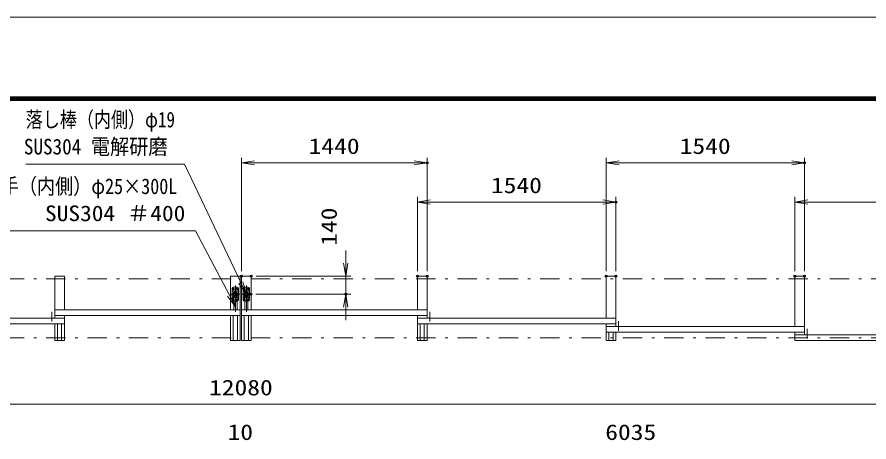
# Model space of a CAD drawing. Units: millimetres at full size. Extents: x -11880 to 11880, y -8399 to 8401.
# Drawn here: x -486 to 6126, y 5102 to 8401 of the extents above; entities that cross this region are included whole.
import ezdxf
from ezdxf.enums import TextEntityAlignment as Align

# ---------------------------------------------------------------- set-up
doc = ezdxf.new("R2010")
doc.units = ezdxf.units.MM
doc.header["$LTSCALE"] = 30
doc.header["$PDMODE"] = 32
doc.header["$PDSIZE"] = 15
for name, pattern in [('USER1', [10.7, 5, -2.5, 0.7, -2.5]), ('USER2', [2.7, 2, -0.7]), ('USER4', [9, 6, -0.75, 1.5, -0.75])]:
    doc.linetypes.add(name, pattern=pattern)
for name, color, linetype, lineweight in [('0-0_D-TTL', 7, 'Continuous', 18), ('0-1_軸線', 6, 'USER1', 18), ('0-3_外形線', 7, 'Continuous', 18), ('0-4_隠れ線', 4, 'USER2', 18), ('0-5_0', 7, 'Continuous', 18), ('0-9_寸法線', 3, 'Continuous', 18)]:
    doc.layers.add(name, color=color, linetype=linetype, lineweight=lineweight)
doc.layers.add('0-A_DEFPOINTS', color=7, linetype='Continuous')
doc.styles.add('ＭＳ ゴシック', font='')
doc.styles.get('ＭＳ ゴシック').set_extended_font_data('MS Gothic')

# ---------------------------------------------------------------- blocks, each defined once
blk = doc.blocks.new('PROFSP00FOS256')
at = {"layer": '0-1_軸線'}
for p, q in [((-243.2, 0), (243.2, 0)), ((0, 243.2), (0, -243.2))]:
    blk.add_line(p, q, dxfattribs=at)
at = {"layer": '0-3_外形線'}
blk.add_lwpolyline([(0, -225.2), (195, -112.6), (195, 112.6), (0, 225.2), (-195, 112.6), (-195, -112.6)], close=True, dxfattribs=at)
for start, end in [(0, 180), (180, 0)]:
    blk.add_arc((0, 0), 195, start, end, dxfattribs=at)
blk = doc.blocks.new('tedrtdyfdufu')
at = {"layer": '0-1_軸線', "linetype": 'Continuous'}
for p, q in [((0, 2034.1), (0, -2034.1)), ((-1041.3, 0), (1041.3, 0)), ((-693.4, 1200), (-180.8, 1200)), ((171.6, 1200), (684.3, 1200)), ((-450, -929.1), (-450, -1505.8)), ((171.6, -1200), (684.3, -1200))]:
    blk.add_line(p, q, dxfattribs=at)
at = {"layer": '0-3_外形線'}
for p, q in [((-750, 1350), (-750, -1350)), ((750, 750), (-750, 750)), ((450, 1650), (-450, 1650)), ((750, -1350), (750, 1350)), ((750, -750), (-750, -750)), ((-450, -1650), (450, -1650))]:
    blk.add_line(p, q, dxfattribs=at)
blk.add_circle((0, 0), 525, dxfattribs=at)
for centre, start, end in [((-450, 1350), 90, 180), ((450, 1350), 0, 90), ((-450, -1350), 180, 270), ((450, -1350), 270, 0)]:
    blk.add_arc(centre, 300, start, end, dxfattribs=at)
at = {"layer": '0-4_隠れ線'}
blk.add_line((750, -630), (-750, -630), dxfattribs=at)
blk.add_circle((0, 0), 315, dxfattribs=at)
at = {"layer": '0-5_0'}
for p in [(-450, 1200), (450, 1200), (-450, -1200), (450, -1200)]:
    blk.add_blockref('PROFSP00FOS256', p, dxfattribs=at)
blk = doc.blocks.new('A$C4093506B')
at = {"layer": '0-1_軸線', "linetype": 'USER4'}
blk.add_line((1.7, 532.5), (1.7, -2662.5), dxfattribs=at)
at = {"layer": '0-3_外形線'}
for p, q in [((-373.3, 0), (376.7, 0)), ((-373.3, -1755), (-373.3, 0)), ((376.7, -1755), (376.7, 0))]:
    blk.add_line(p, q, dxfattribs=at)
blk.add_arc((1.7, -1755), 375, 180, 0, dxfattribs=at)
blk = doc.blocks.new('_OPEN')
at = {"layer": '0-5_0'}
blk.add_line((0, 0), (-30, 0), dxfattribs=at)
blk.add_lwpolyline([(-30, 5), (0, 0), (-30, -5)], dxfattribs=at)
blk = doc.blocks.new('S160')
at = {"layer": '0-9_寸法線'}
for points in [[(15627976.5, -16023785.5), (15676914.9, -16023785.5), (15684859.8, -16038778.5), (15686264.6, -16041429.3)], [(15684418, -16039012.6), (15686264.6, -16041429.3), (15685301.7, -16038544.4)]]:
    blk.add_lwpolyline(points, dxfattribs=at)
at = {"layer": '0-9_寸法線', "color": 254, "style": 'ＭＳ ゴシック'}
for s, width, p in [('取手（内側）φ25×300L', 0.85, (15627400.5, -16016295)), ('SUS304 ＃400', 1.1, (15641915.7, -16022595))]:
    blk.add_text(s, height=3637, dxfattribs=dict(at, width=width)).set_placement(p, align=Align.BOTTOM_LEFT)
blk = doc.blocks.new('S161')
at = {"layer": '0-9_寸法線'}
for points in [[(15637428.3, -16008255.5), (15674414.7, -16008255.5), (15687503.7, -16035820.9), (15688790.5, -16038530.9)], [(15687052, -16036035.4), (15688790.5, -16038530.9), (15687955.3, -16035606.4)]]:
    blk.add_lwpolyline(points, dxfattribs=at)
at = {"layer": '0-9_寸法線', "color": 254, "style": 'ＭＳ ゴシック'}
for s, width, p in [('落し棒（内側）φ19', 0.8, (15637428.3, -16000765)), ('SUS304 電解研磨', 0.9, (15636996.3, -16007065))]:
    blk.add_text(s, height=3637, dxfattribs=dict(at, width=width)).set_placement(p, align=Align.BOTTOM_LEFT)

msp = doc.modelspace()

# ---------------------------------------------------------------- linework, layer by layer
at = {"layer": '0-0_D-TTL'}
for points in [[(-11879.92, -8399.44), (11880.08, -8399.44), (11880.08, 8400.56), (-11879.92, 8400.56)], [(-11116.2, 7779.99), (11116.37, 7779.99), (11116.37, -7777.15), (-11116.2, -7777.15)], [(-11109.13, 7772.92), (11109.3, 7772.92), (11109.3, -7770.08), (-11109.13, -7770.08)], [(-11102.06, 7765.85), (11102.22, 7765.85), (11102.22, -7763.01), (-11102.06, -7763.01)], [(-11094.99, 7758.77), (11095.15, 7758.77), (11095.15, -7755.94), (-11094.99, -7755.94)], [(-11087.92, 7751.7), (11088.08, 7751.7), (11088.08, -7748.87), (-11087.92, -7748.87)]]:
    msp.add_lwpolyline(points, close=True, dxfattribs=at)
at = {"layer": '0-1_軸線'}
for p, q in [((-6999.94, 6367.12), (1246.32, 6367.12)), ((9502.58, 6367.12), (1256.32, 6367.12)), ((-214.68, 6035.93), (-214.68, 6111.54)), ((2717.32, 6035.93), (2717.32, 6111.54)), ((4182.32, 5965.02), (4182.32, 6040.63)), ((5647.32, 5905.39), (5647.32, 5981.01)), ((-6999.94, 5910.12), (1246.32, 5910.12)), ((9502.58, 5910.12), (1256.32, 5910.12))]:
    msp.add_line(p, q, dxfattribs=at)
at = {"layer": '0-3_外形線'}
for p, q in [((-193.68, 6063.62), (-193.68, 6388.62)), ((-118.68, 6388.62), (-193.68, 6388.62)), ((-118.68, 6128.62), (-118.68, 6388.62)), ((1171.32, 6128.62), (1171.32, 6388.62)), ((1246.32, 6388.62), (1171.32, 6388.62)), ((1246.32, 6388.62), (1246.32, 5888.62)), ((1256.32, 6388.62), (1256.32, 5888.62)), ((1256.32, 6388.62), (1331.32, 6388.62)), ((1331.32, 6128.62), (1331.32, 6388.62)), ((2621.32, 6128.62), (2621.32, 6388.62)), ((2621.32, 6388.62), (2696.32, 6388.62)), ((2696.32, 6063.62), (2696.32, 6388.62)), ((4086.32, 6063.62), (4086.32, 6388.62)), ((4086.32, 6388.62), (4161.32, 6388.62)), ((4161.32, 6388.62), (4161.32, 5998.62)), ((5626.32, 5933.62), (5626.32, 6388.62)), ((-193.68, 6128.62), (1246.32, 6128.62)), ((1246.32, 6083.62), (-193.68, 6083.62)), ((-118.68, 5888.62), (-118.68, 6083.62)), ((1171.32, 5888.62), (1171.32, 6083.62)), ((1192.82, 5888.62), (1192.82, 6083.62)), ((1224.82, 5888.62), (1224.82, 6083.62)), ((2696.32, 6128.62), (1256.32, 6128.62)), ((1256.32, 6083.62), (2696.32, 6083.62)), ((1277.82, 5888.62), (1277.82, 6083.62)), ((1309.82, 5888.62), (1309.82, 6083.62)), ((1331.32, 5888.62), (1331.32, 6083.62)), ((2621.32, 5888.62), (2621.32, 6083.62)), ((-118.68, 6063.62), (-1658.68, 6063.62)), ((-118.68, 6018.62), (-1658.68, 6018.62)), ((-193.68, 5888.62), (-193.68, 6018.62)), ((-172.18, 6018.62), (-172.18, 5888.62)), ((-140.18, 6018.62), (-140.18, 5888.62)), ((2621.32, 6063.62), (4161.32, 6063.62)), ((2621.32, 6018.62), (4161.32, 6018.62)), ((2642.82, 6018.62), (2642.82, 5888.62)), ((2674.82, 6018.62), (2674.82, 5888.62)), ((2696.32, 5888.62), (2696.32, 6018.62)), ((4086.32, 5888.62), (4086.32, 6018.62)), ((4086.32, 5998.62), (5626.32, 5998.62)), ((4086.32, 5953.62), (5626.32, 5953.62)), ((4107.82, 5953.62), (4107.82, 5888.62)), ((4139.82, 5953.62), (4139.82, 5888.62)), ((4161.32, 5888.62), (4161.32, 5953.62)), ((5551.32, 5953.62), (5551.32, 5888.62)), ((-118.68, 5888.62), (-193.68, 5888.62)), ((1246.32, 5888.62), (1171.32, 5888.62)), ((1256.32, 5888.62), (1331.32, 5888.62)), ((2621.32, 5888.62), (2696.32, 5888.62)), ((4086.32, 5888.62), (4161.32, 5888.62)), ((7291.32, 5933.62), (5551.32, 5933.62)), ((5551.32, 5888.62), (7291.32, 5888.62))]:
    msp.add_line(p, q, dxfattribs=at)
msp.add_lwpolyline([(5551.32, 5998.62), (5551.32, 6388.62), (5626.32, 6388.62)], dxfattribs=at)
at = {"layer": '0-9_寸法線'}
for p, q in [((1256.32, 6428.62), (1256.32, 7308.62)), ((2696.32, 6428.62), (2696.32, 7308.62)), ((4086.32, 6428.62), (4086.32, 7308.62)), ((5626.32, 6428.62), (5626.32, 7308.62)), ((1256.32, 7268.62), (2696.32, 7268.62)), ((4086.32, 7268.62), (5626.32, 7268.62)), ((2621.32, 6428.62), (2621.32, 7004.25)), ((2621.32, 6964.25), (4161.32, 6964.25)), ((4161.32, 6428.62), (4161.32, 7004.25)), ((5551.32, 6428.62), (5551.32, 7004.25)), ((5551.32, 6964.25), (7291.32, 6964.25)), ((2064.94, 6488.62), (2064.94, 6588.62)), ((1371.32, 6388.62), (2104.94, 6388.62)), ((2064.94, 6388.62), (2064.94, 6248.62)), ((1368.53, 6248.62), (2104.94, 6248.62)), ((2064.94, 6148.62), (2064.94, 6048.62)), ((-4788.68, 5394.58), (7291.32, 5394.58))]:
    msp.add_line(p, q, dxfattribs=at)
at = {"layer": '0-A_DEFPOINTS'}
for p in [(2696.32, 7268.62), (5626.32, 7268.62), (4161.32, 6964.25), (1256.32, 6388.62), (1331.32, 6388.62), (2621.32, 6388.62), (2696.32, 6388.62), (4086.32, 6388.62), (4161.32, 6388.62), (5551.32, 6388.62), (5626.32, 6388.62), (1328.53, 6248.62), (2064.94, 6248.62)]:
    msp.add_point(p, dxfattribs=at)

# ---------------------------------------------------------------- block references
at = {"layer": '0-3_外形線', "xscale": 0.03333333, "yscale": 0.03333333}
for p in [(1208.82, 6248.62), (1293.82, 6248.62)]:
    msp.add_blockref('tedrtdyfdufu', p, dxfattribs=at)
at = {"layer": '0-3_外形線', "xscale": 0.03333333, "yscale": 0.03333333, "rotation": 180}
for p in [(1208.87, 6128.62), (1293.87, 6128.62)]:
    msp.add_blockref('A$C4093506B', p, dxfattribs=at)
at = {"layer": '0-9_寸法線'}
for name, p, xscale, yscale in [('S161', (-521665.86, 540866.31), 0.03333333, 0.03333333), ('_OPEN', (2696.32, 7268.62), 3.333333, 3.333333), ('_OPEN', (5626.32, 7268.62), 3.333333, 3.333333), ('S160', (-521665.86, 540866.31), 0.03333333, 0.03333333), ('_OPEN', (4161.32, 6964.25), 3.333333, 3.333333)]:
    msp.add_blockref(name, p, dxfattribs=dict(at, xscale=xscale, yscale=yscale))
at = {"layer": '0-9_寸法線', "xscale": 3.333333, "yscale": 3.333333}
for p, rotation in [((1256.32, 7268.62), 180), ((4086.32, 7268.62), 180), ((2621.32, 6964.25), 180), ((5551.32, 6964.25), 180), ((2064.94, 6388.62), 270), ((2064.94, 6248.62), 90)]:
    msp.add_blockref('_OPEN', p, dxfattribs=dict(at, rotation=rotation))

# ---------------------------------------------------------------- texts
at = {"layer": '0-9_寸法線', "color": 254, "style": 'ＭＳ ゴシック', "width": 1.2}
for s, p in [('1440', (1777.12, 7301.3)), ('1540', (4657.12, 7301.3)), ('1540', (3192.12, 6996.94)), ('12080', (1004.12, 5427.26)), ('10', (1148.12, 5080.96)), ('6035', (4079.42, 5080.96))]:
    msp.add_text(s, height=121.2, dxfattribs=at).set_placement(p, align=Align.BOTTOM_LEFT)
msp.add_text('140', height=121.2, rotation=90, dxfattribs=at).set_placement((2032.25, 6624.83), align=Align.BOTTOM_LEFT)

doc.saveas('drawing.dxf')
